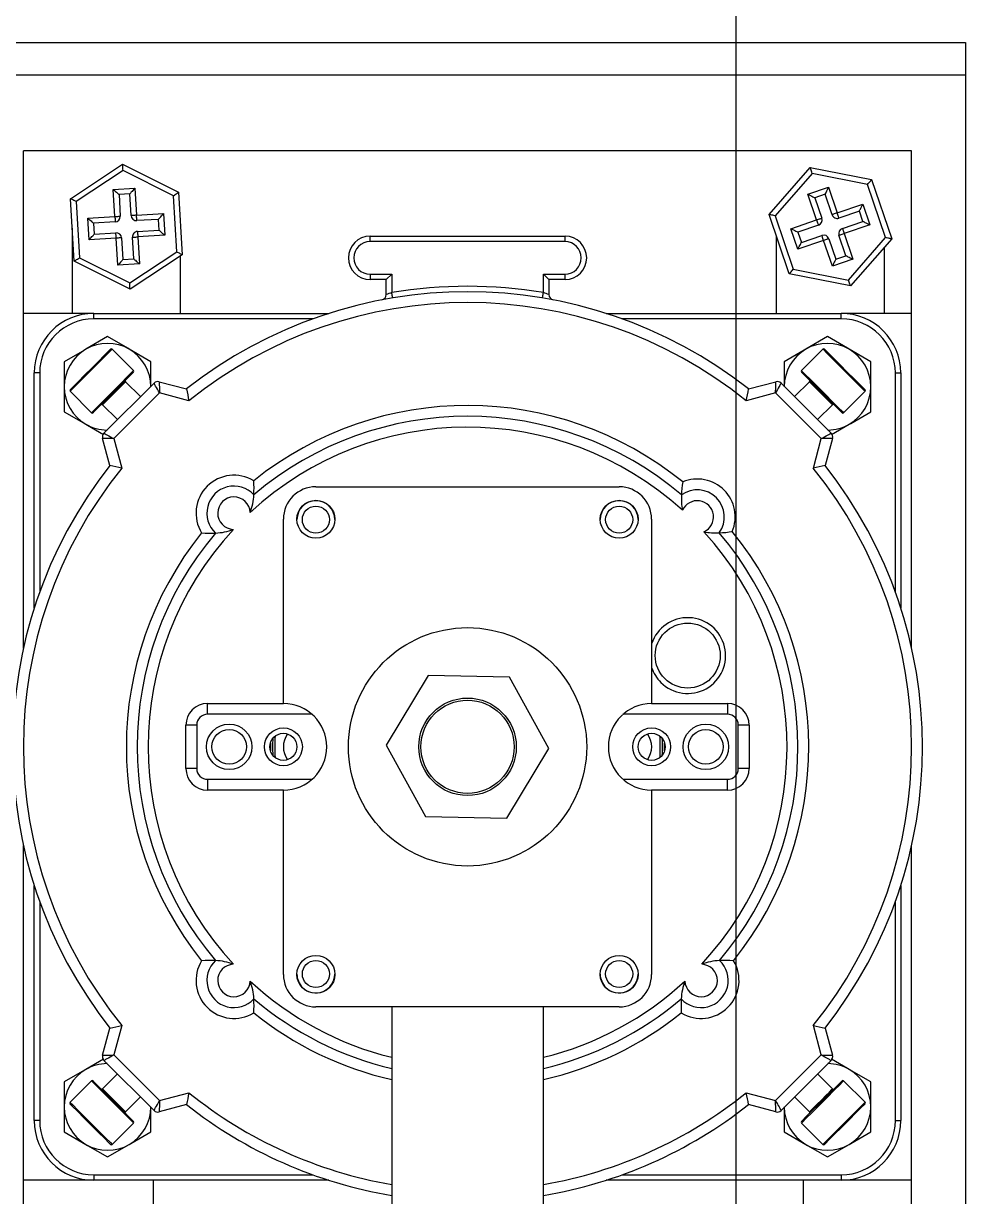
# Model space of a CAD drawing. Header units: millimetres. Extents: x 4754612 to 5801174, y 2368242 to 2777223.
# Drawn here: x 4994168.8 to 4994230.9, y 2426481.7 to 2426559 of the extents above; entities that cross this region are included whole.
import ezdxf

# ---------------------------------------------------------------- set-up
doc = ezdxf.new("R2010")
doc.units = ezdxf.units.MM
doc.header["$LTSCALE"] = 1000
doc.layers.add('(주)하나기공-LEADER', color=7, linetype='Continuous')
doc.layers.add('A-ELE-8', color=8, linetype='Continuous')

msp = doc.modelspace()

# ---------------------------------------------------------------- linework, layer by layer
at = {"layer": '(주)하나기공-LEADER', "color": 8, "linetype": 'ByBlock', "lineweight": -2}
for p, q in [((4994230.925, 2426555.583), (4994038.068, 2426555.583)), ((4994168.797, 2426539.868), (4994168.797, 2426550.583)), ((4994227.368, 2426550.583), (4994168.797, 2426550.583)), ((4994227.368, 2426539.868), (4994227.368, 2426550.583)), ((4994171.895, 2426547.429), (4994175.337, 2426549.699)), ((4994175.337, 2426549.699), (4994179.025, 2426547.853)), ((4994175.362, 2426549.288), (4994172.264, 2426547.244)), ((4994178.681, 2426547.626), (4994175.362, 2426549.288)), ((4994217.965, 2426546.383), (4994220.681, 2426549.486)), ((4994220.814, 2426549.096), (4994218.37, 2426546.303)), ((4994220.681, 2426549.486), (4994224.726, 2426548.686)), ((4994224.455, 2426548.376), (4994220.814, 2426549.096)), ((4994174.721, 2426548.036), (4994176.147, 2426548.121)), ((4994174.827, 2426546.253), (4994174.721, 2426548.036)), ((4994176.147, 2426548.121), (4994176.253, 2426546.338)), ((4994220.528, 2426547.719), (4994221.881, 2426548.179)), ((4994221.881, 2426548.179), (4994222.457, 2426546.489)), ((4994225.652, 2426544.863), (4994224.455, 2426548.376)), ((4994224.726, 2426548.686), (4994226.056, 2426544.783)), ((4994172.14, 2426543.312), (4994171.895, 2426547.429)), ((4994172.264, 2426547.244), (4994172.484, 2426543.539)), ((4994175.812, 2426547.743), (4994175.099, 2426547.701)), ((4994175.099, 2426547.701), (4994175.183, 2426546.275)), ((4994175.896, 2426546.317), (4994175.812, 2426547.743)), ((4994178.901, 2426543.921), (4994178.681, 2426547.626)), ((4994179.025, 2426547.853), (4994179.27, 2426543.736)), ((4994221.104, 2426546.028), (4994220.528, 2426547.719)), ((4994221.658, 2426547.726), (4994220.982, 2426547.496)), ((4994220.982, 2426547.496), (4994221.442, 2426546.144)), ((4994222.119, 2426546.374), (4994221.658, 2426547.726)), ((4994176.253, 2426546.338), (4994178.035, 2426546.444)), ((4994178.035, 2426546.444), (4994178.12, 2426545.018)), ((4994222.457, 2426546.489), (4994224.147, 2426547.065)), ((4994223.924, 2426546.612), (4994222.572, 2426546.151)), ((4994224.154, 2426545.936), (4994223.924, 2426546.612)), ((4994224.147, 2426547.065), (4994224.608, 2426545.713)), ((4994173.044, 2426546.147), (4994174.827, 2426546.253)), ((4994173.129, 2426544.721), (4994173.044, 2426546.147)), ((4994174.848, 2426545.897), (4994173.422, 2426545.812)), ((4994173.422, 2426545.812), (4994173.464, 2426545.099)), ((4994177.7, 2426546.066), (4994176.274, 2426545.982)), ((4994177.743, 2426545.353), (4994177.7, 2426546.066)), ((4994219.295, 2426542.479), (4994217.965, 2426546.383)), ((4994218.37, 2426546.303), (4994219.567, 2426542.789)), ((4994219.414, 2426545.452), (4994221.104, 2426546.028)), ((4994221.22, 2426545.69), (4994219.867, 2426545.23)), ((4994222.802, 2426545.475), (4994224.154, 2426545.936)), ((4994224.608, 2426545.713), (4994222.917, 2426545.137)), ((4994172.011, 2426545.477), (4994172.011, 2426539.868)), ((4994173.464, 2426545.099), (4994174.89, 2426545.184)), ((4994176.066, 2426543.465), (4994175.981, 2426544.891)), ((4994176.317, 2426545.269), (4994177.743, 2426545.353)), ((4994178.12, 2426545.018), (4994176.338, 2426544.912)), ((4994176.338, 2426544.912), (4994176.444, 2426543.13)), ((4994191.654, 2426544.599), (4994191.654, 2426544.956)), ((4994191.654, 2426544.956), (4994204.511, 2426544.956)), ((4994204.511, 2426544.599), (4994204.511, 2426544.956)), ((4994218.439, 2426544.991), (4994218.439, 2426539.868)), ((4994219.875, 2426544.1), (4994219.414, 2426545.452)), ((4994219.867, 2426545.23), (4994220.098, 2426544.553)), ((4994220.098, 2426544.553), (4994221.45, 2426545.014)), ((4994223.04, 2426543.67), (4994222.579, 2426545.022)), ((4994222.917, 2426545.137), (4994223.493, 2426543.447)), ((4994223.208, 2426542.07), (4994225.652, 2426544.863)), ((4994174.912, 2426544.827), (4994173.129, 2426544.721)), ((4994175.018, 2426543.045), (4994174.912, 2426544.827)), ((4994175.268, 2426544.848), (4994175.353, 2426543.422)), ((4994204.511, 2426544.599), (4994191.654, 2426544.599)), ((4994221.565, 2426544.676), (4994219.875, 2426544.1)), ((4994222.141, 2426542.986), (4994221.565, 2426544.676)), ((4994221.903, 2426544.791), (4994222.364, 2426543.439)), ((4994226.056, 2426544.783), (4994223.341, 2426541.679)), ((4994225.582, 2426539.868), (4994225.582, 2426544.241)), ((4994175.827, 2426541.466), (4994172.14, 2426543.312)), ((4994172.484, 2426543.539), (4994175.803, 2426541.878)), ((4994175.353, 2426543.422), (4994176.066, 2426543.465)), ((4994175.803, 2426541.878), (4994178.901, 2426543.921)), ((4994179.27, 2426543.736), (4994175.827, 2426541.466)), ((4994179.154, 2426539.868), (4994179.154, 2426543.66)), ((4994223.493, 2426543.447), (4994222.141, 2426542.986)), ((4994222.364, 2426543.439), (4994223.04, 2426543.67)), ((4994176.444, 2426543.13), (4994175.018, 2426543.045)), ((4994219.567, 2426542.789), (4994223.208, 2426542.07)), ((4994191.654, 2426542.456), (4994193.082, 2426542.456)), ((4994191.654, 2426542.456), (4994191.654, 2426542.099)), ((4994192.725, 2426542.099), (4994191.654, 2426542.099)), ((4994193.082, 2426542.456), (4994192.725, 2426542.099)), ((4994192.725, 2426541.111), (4994192.725, 2426542.099)), ((4994193.082, 2426542.456), (4994193.082, 2426541.24)), ((4994203.082, 2426541.24), (4994203.082, 2426542.456)), ((4994203.082, 2426542.456), (4994204.511, 2426542.456)), ((4994203.439, 2426542.099), (4994203.439, 2426541.111)), ((4994204.511, 2426542.099), (4994203.439, 2426542.099)), ((4994204.511, 2426542.099), (4994204.511, 2426542.456)), ((4994223.341, 2426541.679), (4994219.295, 2426542.479)), ((4994168.797, 2426517.804), (4994168.797, 2426539.868)), ((4994173.439, 2426539.868), (4994168.797, 2426539.868)), ((4994173.439, 2426539.511), (4994173.439, 2426539.868)), ((4994173.439, 2426539.868), (4994188.935, 2426539.868)), ((4994187.887, 2426539.511), (4994173.439, 2426539.511)), ((4994207.23, 2426539.868), (4994222.725, 2426539.868)), ((4994222.725, 2426539.511), (4994208.278, 2426539.511)), ((4994227.368, 2426539.868), (4994222.725, 2426539.868)), ((4994222.725, 2426539.511), (4994222.725, 2426539.868)), ((4994227.368, 2426517.804), (4994227.368, 2426539.868)), ((4994174.344, 2426538.335), (4994172.915, 2426537.51)), ((4994221.821, 2426538.335), (4994220.392, 2426537.51)), ((4994173.323, 2426536.287), (4994174.546, 2426537.51)), ((4994176.061, 2426536.096), (4994174.647, 2426537.51)), ((4994177.201, 2426536.685), (4994175.772, 2426537.51)), ((4994221.518, 2426537.51), (4994220.104, 2426536.096)), ((4994224.678, 2426536.685), (4994223.249, 2426537.51)), ((4994171.487, 2426536.685), (4994171.487, 2426535.036)), ((4994177.201, 2426535.036), (4994177.201, 2426536.685)), ((4994218.964, 2426536.685), (4994218.964, 2426535.036)), ((4994224.678, 2426535.036), (4994224.678, 2426536.685)), ((4994169.868, 2426535.94), (4994169.511, 2426535.94)), ((4994169.511, 2426520.444), (4994169.511, 2426535.94)), ((4994169.868, 2426535.94), (4994169.868, 2426521.493)), ((4994174.792, 2426534.827), (4994176.061, 2426536.096)), ((4994176.061, 2426535.995), (4994174.838, 2426534.772)), ((4994226.297, 2426535.94), (4994226.654, 2426535.94)), ((4994226.297, 2426521.493), (4994226.297, 2426535.94)), ((4994226.654, 2426535.94), (4994226.654, 2426520.444)), ((4994171.487, 2426535.036), (4994171.487, 2426533.386)), ((4994173.283, 2426533.318), (4994174.792, 2426534.827)), ((4994174.107, 2426531.971), (4994177.408, 2426535.273)), ((4994175.531, 2426535.364), (4994174.838, 2426534.672)), ((4994176.515, 2426534.38), (4994175.531, 2426535.364)), ((4994177.753, 2426535.365), (4994179.545, 2426534.885)), ((4994216.619, 2426534.885), (4994218.412, 2426535.365)), ((4994218.757, 2426535.273), (4994222.058, 2426531.971)), ((4994220.634, 2426535.364), (4994219.65, 2426534.38)), ((4994224.22, 2426534.909), (4994224.296, 2426534.834)), ((4994224.678, 2426533.386), (4994224.678, 2426535.036)), ((4994171.869, 2426534.733), (4994173.283, 2426533.318)), ((4994174.838, 2426534.672), (4994174.015, 2426533.849)), ((4994177.767, 2426534.622), (4994174.758, 2426531.612)), ((4994179.708, 2426534.102), (4994177.767, 2426534.622)), ((4994218.398, 2426534.622), (4994216.456, 2426534.102)), ((4994221.407, 2426531.612), (4994218.398, 2426534.622)), ((4994222.882, 2426533.318), (4994224.296, 2426534.733)), ((4994171.487, 2426533.386), (4994172.915, 2426532.561)), ((4994174.015, 2426533.849), (4994175, 2426532.864)), ((4994221.165, 2426532.864), (4994222.149, 2426533.849)), ((4994222.803, 2426533.396), (4994222.882, 2426533.318)), ((4994222.08, 2426531.886), (4994223.249, 2426532.561)), ((4994174.495, 2426529.834), (4994174.014, 2426531.626)), ((4994174.758, 2426531.612), (4994175.278, 2426529.671)), ((4994220.887, 2426529.671), (4994221.407, 2426531.612)), ((4994222.15, 2426531.626), (4994221.67, 2426529.834)), ((4994188.082, 2426528.44), (4994208.082, 2426528.44)), ((4994185.939, 2426514.154), (4994185.939, 2426526.297)), ((4994210.225, 2426526.297), (4994210.225, 2426514.154)), ((4994195.496, 2426515.993), (4994192.722, 2426511.405)), ((4994200.856, 2426515.885), (4994195.496, 2426515.993)), ((4994203.442, 2426511.189), (4994200.856, 2426515.885)), ((4994180.939, 2426513.44), (4994180.939, 2426514.154)), ((4994180.939, 2426514.154), (4994185.939, 2426514.154)), ((4994210.225, 2426514.154), (4994215.225, 2426514.154)), ((4994215.225, 2426514.154), (4994215.225, 2426513.44)), ((4994187.829, 2426513.44), (4994180.939, 2426513.44)), ((4994215.225, 2426513.44), (4994208.335, 2426513.44)), ((4994179.511, 2426509.868), (4994179.511, 2426512.726)), ((4994180.225, 2426512.726), (4994179.511, 2426512.726)), ((4994180.225, 2426512.726), (4994180.225, 2426509.868)), ((4994215.939, 2426509.868), (4994215.939, 2426512.726)), ((4994216.654, 2426512.726), (4994215.939, 2426512.726)), ((4994216.654, 2426512.726), (4994216.654, 2426509.868)), ((4994192.722, 2426511.405), (4994195.309, 2426506.709)), ((4994200.669, 2426506.601), (4994203.442, 2426511.189)), ((4994180.225, 2426509.868), (4994179.511, 2426509.868)), ((4994216.654, 2426509.868), (4994215.939, 2426509.868)), ((4994180.939, 2426509.154), (4994180.939, 2426508.44)), ((4994180.939, 2426509.154), (4994187.829, 2426509.154)), ((4994208.335, 2426509.154), (4994215.225, 2426509.154)), ((4994215.225, 2426508.44), (4994215.225, 2426509.154)), ((4994185.939, 2426508.44), (4994180.939, 2426508.44)), ((4994185.939, 2426496.297), (4994185.939, 2426508.44)), ((4994215.225, 2426508.44), (4994210.225, 2426508.44)), ((4994210.225, 2426508.44), (4994210.225, 2426496.297)), ((4994195.309, 2426506.709), (4994200.669, 2426506.601)), ((4994168.797, 2426482.726), (4994168.797, 2426504.79)), ((4994227.368, 2426482.726), (4994227.368, 2426504.79)), ((4994169.511, 2426486.654), (4994169.511, 2426502.15)), ((4994226.654, 2426502.15), (4994226.654, 2426486.654)), ((4994169.868, 2426501.101), (4994169.868, 2426486.654)), ((4994226.297, 2426486.654), (4994226.297, 2426501.101)), ((4994208.082, 2426494.154), (4994188.082, 2426494.154)), ((4994193.082, 2426494.154), (4994193.082, 2426469.868)), ((4994203.082, 2426469.868), (4994203.082, 2426494.154)), ((4994174.014, 2426490.967), (4994174.495, 2426492.76)), ((4994175.278, 2426492.923), (4994174.758, 2426490.982)), ((4994221.407, 2426490.982), (4994220.887, 2426492.923)), ((4994221.67, 2426492.76), (4994222.15, 2426490.967)), ((4994174.758, 2426490.982), (4994177.767, 2426487.972)), ((4994218.398, 2426487.972), (4994221.407, 2426490.982)), ((4994174.084, 2426490.708), (4994172.915, 2426490.033)), ((4994177.408, 2426487.321), (4994174.107, 2426490.623)), ((4994222.058, 2426490.623), (4994218.757, 2426487.321)), ((4994224.678, 2426489.208), (4994223.249, 2426490.033)), ((4994171.487, 2426489.208), (4994171.487, 2426487.558)), ((4994173.283, 2426489.276), (4994171.869, 2426487.861)), ((4994175, 2426489.73), (4994174.015, 2426488.745)), ((4994222.149, 2426488.745), (4994221.165, 2426489.73)), ((4994224.296, 2426487.861), (4994222.882, 2426489.276)), ((4994224.678, 2426487.558), (4994224.678, 2426489.208)), ((4994177.767, 2426487.972), (4994179.708, 2426488.492)), ((4994216.456, 2426488.492), (4994218.398, 2426487.972)), ((4994175.531, 2426487.23), (4994176.515, 2426488.214)), ((4994179.545, 2426487.709), (4994177.753, 2426487.229)), ((4994218.412, 2426487.229), (4994216.619, 2426487.709)), ((4994219.65, 2426488.214), (4994220.634, 2426487.23)), ((4994171.487, 2426487.558), (4994171.487, 2426485.909)), ((4994177.201, 2426485.909), (4994177.201, 2426487.558)), ((4994218.964, 2426487.558), (4994218.964, 2426485.909)), ((4994224.678, 2426485.909), (4994224.678, 2426487.558)), ((4994169.868, 2426486.654), (4994169.511, 2426486.654)), ((4994174.647, 2426485.084), (4994176.061, 2426486.498)), ((4994220.104, 2426486.498), (4994221.518, 2426485.084)), ((4994226.297, 2426486.654), (4994226.654, 2426486.654)), ((4994171.487, 2426485.909), (4994172.915, 2426485.084)), ((4994218.964, 2426485.909), (4994220.392, 2426485.084)), ((4994174.344, 2426484.259), (4994175.772, 2426485.084)), ((4994221.821, 2426484.259), (4994223.249, 2426485.084)), ((4994173.439, 2426483.083), (4994173.439, 2426482.726)), ((4994173.439, 2426483.083), (4994187.887, 2426483.083)), ((4994208.278, 2426483.083), (4994222.725, 2426483.083)), ((4994222.725, 2426483.083), (4994222.725, 2426482.726)), ((4994173.439, 2426482.726), (4994168.797, 2426482.726)), ((4994168.797, 2426472.011), (4994168.797, 2426482.726)), ((4994188.935, 2426482.726), (4994173.439, 2426482.726)), ((4994177.368, 2426459.154), (4994177.368, 2426482.726)), ((4994222.725, 2426482.726), (4994207.23, 2426482.726)), ((4994220.225, 2426482.726), (4994220.225, 2426459.154)), ((4994227.368, 2426482.726), (4994222.725, 2426482.726)), ((4994227.368, 2426472.011), (4994227.368, 2426482.726))]:
    msp.add_line(p, q, dxfattribs=at)
msp.add_lwpolyline([(4994230.925, 2426452.726), (4994038.068, 2426452.726), (4994038.068, 2426555.583), (4994038.068, 2426557.726), (4994230.925, 2426557.726), (4994230.925, 2426555.583)], close=True, dxfattribs=at)
for points in [[(4994175.362, 2426549.288), (4994175.357, 2426549.368), (4994175.353, 2426549.445), (4994175.348, 2426549.516), (4994175.345, 2426549.579), (4994175.342, 2426549.63), (4994175.339, 2426549.668), (4994175.338, 2426549.691), (4994175.337, 2426549.699)], [(4994220.814, 2426549.096), (4994220.788, 2426549.172), (4994220.763, 2426549.245), (4994220.74, 2426549.313), (4994220.72, 2426549.372), (4994220.703, 2426549.42), (4994220.691, 2426549.457), (4994220.683, 2426549.479), (4994220.681, 2426549.486)], [(4994174.721, 2426548.036), (4994174.795, 2426547.97), (4994174.865, 2426547.908), (4994174.931, 2426547.85), (4994174.988, 2426547.799), (4994175.035, 2426547.757), (4994175.07, 2426547.726), (4994175.091, 2426547.707), (4994175.099, 2426547.701)], [(4994176.147, 2426548.121), (4994176.081, 2426548.047), (4994176.019, 2426547.976), (4994175.961, 2426547.911), (4994175.91, 2426547.854), (4994175.868, 2426547.807), (4994175.837, 2426547.772), (4994175.818, 2426547.75), (4994175.812, 2426547.743)], [(4994221.881, 2426548.179), (4994221.837, 2426548.091), (4994221.795, 2426548.006), (4994221.757, 2426547.928), (4994221.723, 2426547.859), (4994221.695, 2426547.803), (4994221.675, 2426547.761), (4994221.662, 2426547.735), (4994221.658, 2426547.726)], [(4994224.455, 2426548.376), (4994224.508, 2426548.437), (4994224.559, 2426548.495), (4994224.606, 2426548.548), (4994224.647, 2426548.595), (4994224.681, 2426548.634), (4994224.706, 2426548.663), (4994224.721, 2426548.68), (4994224.726, 2426548.686)], [(4994172.264, 2426547.244), (4994172.192, 2426547.28), (4994172.122, 2426547.315), (4994172.059, 2426547.347), (4994172.003, 2426547.375), (4994171.957, 2426547.398), (4994171.923, 2426547.415), (4994171.902, 2426547.425), (4994171.895, 2426547.429)], [(4994178.681, 2426547.626), (4994178.748, 2426547.67), (4994178.812, 2426547.713), (4994178.872, 2426547.752), (4994178.924, 2426547.787), (4994178.967, 2426547.815), (4994178.999, 2426547.836), (4994179.018, 2426547.849), (4994179.025, 2426547.853)], [(4994220.528, 2426547.719), (4994220.617, 2426547.675), (4994220.702, 2426547.633), (4994220.78, 2426547.595), (4994220.849, 2426547.561), (4994220.905, 2426547.533), (4994220.947, 2426547.513), (4994220.973, 2426547.5), (4994220.982, 2426547.496)], [(4994177.7, 2426546.066), (4994177.707, 2426546.074), (4994177.726, 2426546.095), (4994177.757, 2426546.13), (4994177.798, 2426546.177), (4994177.849, 2426546.234), (4994177.907, 2426546.3), (4994177.97, 2426546.37), (4994178.035, 2426546.444)], [(4994222.457, 2426546.489), (4994222.391, 2426546.467), (4994222.327, 2426546.445), (4994222.269, 2426546.425), (4994222.218, 2426546.408), (4994222.176, 2426546.393), (4994222.144, 2426546.383), (4994222.125, 2426546.376), (4994222.119, 2426546.374)], [(4994222.572, 2426546.151), (4994222.57, 2426546.158), (4994222.563, 2426546.177), (4994222.552, 2426546.208), (4994222.538, 2426546.25), (4994222.521, 2426546.301), (4994222.501, 2426546.36), (4994222.479, 2426546.423), (4994222.457, 2426546.489)], [(4994223.924, 2426546.612), (4994223.928, 2426546.621), (4994223.941, 2426546.646), (4994223.962, 2426546.688), (4994223.989, 2426546.745), (4994224.023, 2426546.813), (4994224.062, 2426546.892), (4994224.103, 2426546.977), (4994224.147, 2426547.065)], [(4994173.044, 2426546.147), (4994173.118, 2426546.082), (4994173.189, 2426546.019), (4994173.254, 2426545.961), (4994173.311, 2426545.91), (4994173.358, 2426545.868), (4994173.393, 2426545.837), (4994173.415, 2426545.818), (4994173.422, 2426545.812)], [(4994174.827, 2426546.253), (4994174.896, 2426546.257), (4994174.963, 2426546.261), (4994175.025, 2426546.265), (4994175.079, 2426546.268), (4994175.123, 2426546.271), (4994175.156, 2426546.273), (4994175.177, 2426546.274), (4994175.183, 2426546.275)], [(4994174.827, 2426546.253), (4994174.831, 2426546.184), (4994174.835, 2426546.117), (4994174.839, 2426546.055), (4994174.842, 2426546.001), (4994174.845, 2426545.957), (4994174.846, 2426545.924), (4994174.848, 2426545.904), (4994174.848, 2426545.897)], [(4994176.253, 2426546.338), (4994176.183, 2426546.334), (4994176.116, 2426546.33), (4994176.055, 2426546.326), (4994176.001, 2426546.323), (4994175.956, 2426546.32), (4994175.924, 2426546.319), (4994175.903, 2426546.317), (4994175.896, 2426546.317)], [(4994176.274, 2426545.982), (4994176.274, 2426545.988), (4994176.273, 2426546.009), (4994176.271, 2426546.042), (4994176.268, 2426546.086), (4994176.265, 2426546.14), (4994176.261, 2426546.202), (4994176.257, 2426546.269), (4994176.253, 2426546.338)], [(4994218.37, 2426546.303), (4994218.291, 2426546.318), (4994218.215, 2426546.333), (4994218.145, 2426546.347), (4994218.084, 2426546.359), (4994218.033, 2426546.369), (4994217.996, 2426546.376), (4994217.973, 2426546.381), (4994217.965, 2426546.383)], [(4994221.104, 2426546.028), (4994221.17, 2426546.051), (4994221.234, 2426546.073), (4994221.292, 2426546.092), (4994221.343, 2426546.11), (4994221.385, 2426546.124), (4994221.417, 2426546.135), (4994221.436, 2426546.141), (4994221.442, 2426546.144)], [(4994221.104, 2426546.028), (4994221.127, 2426545.962), (4994221.148, 2426545.899), (4994221.168, 2426545.841), (4994221.186, 2426545.789), (4994221.2, 2426545.747), (4994221.211, 2426545.716), (4994221.217, 2426545.697), (4994221.22, 2426545.69)], [(4994224.154, 2426545.936), (4994224.163, 2426545.932), (4994224.189, 2426545.919), (4994224.231, 2426545.898), (4994224.287, 2426545.871), (4994224.356, 2426545.837), (4994224.434, 2426545.798), (4994224.519, 2426545.756), (4994224.608, 2426545.713)], [(4994173.129, 2426544.721), (4994173.195, 2426544.795), (4994173.257, 2426544.866), (4994173.315, 2426544.931), (4994173.366, 2426544.988), (4994173.408, 2426545.035), (4994173.439, 2426545.07), (4994173.458, 2426545.092), (4994173.464, 2426545.099)], [(4994174.912, 2426544.827), (4994174.908, 2426544.897), (4994174.904, 2426544.964), (4994174.9, 2426545.025), (4994174.897, 2426545.079), (4994174.894, 2426545.124), (4994174.892, 2426545.157), (4994174.891, 2426545.177), (4994174.89, 2426545.184)], [(4994175.981, 2426544.891), (4994175.988, 2426544.891), (4994176.008, 2426544.892), (4994176.041, 2426544.894), (4994176.086, 2426544.897), (4994176.14, 2426544.9), (4994176.201, 2426544.904), (4994176.268, 2426544.908), (4994176.338, 2426544.912)], [(4994176.317, 2426545.269), (4994176.317, 2426545.262), (4994176.318, 2426545.241), (4994176.32, 2426545.209), (4994176.323, 2426545.164), (4994176.326, 2426545.11), (4994176.33, 2426545.049), (4994176.334, 2426544.982), (4994176.338, 2426544.912)], [(4994177.743, 2426545.353), (4994177.75, 2426545.347), (4994177.771, 2426545.328), (4994177.806, 2426545.297), (4994177.853, 2426545.255), (4994177.91, 2426545.204), (4994177.976, 2426545.146), (4994178.047, 2426545.084), (4994178.12, 2426545.018)], [(4994219.414, 2426545.452), (4994219.503, 2426545.409), (4994219.588, 2426545.367), (4994219.666, 2426545.329), (4994219.735, 2426545.295), (4994219.791, 2426545.267), (4994219.833, 2426545.247), (4994219.859, 2426545.234), (4994219.867, 2426545.23)], [(4994221.565, 2426544.676), (4994221.543, 2426544.742), (4994221.521, 2426544.806), (4994221.501, 2426544.864), (4994221.484, 2426544.915), (4994221.469, 2426544.957), (4994221.459, 2426544.989), (4994221.452, 2426545.008), (4994221.45, 2426545.014)], [(4994222.579, 2426545.022), (4994222.586, 2426545.024), (4994222.605, 2426545.031), (4994222.636, 2426545.041), (4994222.678, 2426545.056), (4994222.73, 2426545.073), (4994222.788, 2426545.093), (4994222.851, 2426545.114), (4994222.917, 2426545.137)], [(4994222.802, 2426545.475), (4994222.804, 2426545.469), (4994222.811, 2426545.449), (4994222.822, 2426545.418), (4994222.836, 2426545.376), (4994222.853, 2426545.325), (4994222.873, 2426545.266), (4994222.895, 2426545.203), (4994222.917, 2426545.137)], [(4994226.056, 2426544.783), (4994226.05, 2426544.784), (4994226.032, 2426544.788), (4994226.002, 2426544.794), (4994225.962, 2426544.802), (4994225.912, 2426544.811), (4994225.854, 2426544.823), (4994225.79, 2426544.835), (4994225.722, 2426544.849), (4994225.652, 2426544.863)], [(4994175.268, 2426544.848), (4994175.261, 2426544.848), (4994175.241, 2426544.847), (4994175.208, 2426544.845), (4994175.164, 2426544.842), (4994175.11, 2426544.839), (4994175.048, 2426544.835), (4994174.981, 2426544.831), (4994174.912, 2426544.827)], [(4994219.875, 2426544.1), (4994219.918, 2426544.189), (4994219.96, 2426544.274), (4994219.999, 2426544.352), (4994220.032, 2426544.421), (4994220.06, 2426544.477), (4994220.081, 2426544.519), (4994220.093, 2426544.545), (4994220.098, 2426544.553)], [(4994221.903, 2426544.791), (4994221.897, 2426544.789), (4994221.877, 2426544.783), (4994221.846, 2426544.772), (4994221.804, 2426544.758), (4994221.753, 2426544.74), (4994221.695, 2426544.72), (4994221.631, 2426544.699), (4994221.565, 2426544.676)], [(4994172.14, 2426543.312), (4994172.146, 2426543.317), (4994172.166, 2426543.33), (4994172.198, 2426543.351), (4994172.24, 2426543.379), (4994172.293, 2426543.413), (4994172.352, 2426543.452), (4994172.417, 2426543.495), (4994172.484, 2426543.539)], [(4994175.353, 2426543.422), (4994175.347, 2426543.415), (4994175.328, 2426543.394), (4994175.297, 2426543.359), (4994175.255, 2426543.312), (4994175.204, 2426543.255), (4994175.146, 2426543.189), (4994175.083, 2426543.118), (4994175.018, 2426543.045)], [(4994176.066, 2426543.465), (4994176.073, 2426543.458), (4994176.095, 2426543.439), (4994176.13, 2426543.408), (4994176.177, 2426543.367), (4994176.234, 2426543.316), (4994176.299, 2426543.258), (4994176.37, 2426543.195), (4994176.444, 2426543.13)], [(4994179.27, 2426543.736), (4994179.264, 2426543.739), (4994179.248, 2426543.748), (4994179.22, 2426543.761), (4994179.184, 2426543.78), (4994179.138, 2426543.802), (4994179.085, 2426543.829), (4994179.027, 2426543.858), (4994178.965, 2426543.889), (4994178.901, 2426543.921)], [(4994222.364, 2426543.439), (4994222.36, 2426543.43), (4994222.347, 2426543.405), (4994222.326, 2426543.363), (4994222.299, 2426543.306), (4994222.265, 2426543.238), (4994222.226, 2426543.159), (4994222.185, 2426543.074), (4994222.141, 2426542.986)], [(4994223.04, 2426543.67), (4994223.049, 2426543.665), (4994223.075, 2426543.653), (4994223.116, 2426543.632), (4994223.173, 2426543.604), (4994223.242, 2426543.571), (4994223.32, 2426543.532), (4994223.405, 2426543.49), (4994223.493, 2426543.447)], [(4994219.295, 2426542.479), (4994219.301, 2426542.485), (4994219.316, 2426542.503), (4994219.341, 2426542.531), (4994219.375, 2426542.57), (4994219.416, 2426542.617), (4994219.463, 2426542.671), (4994219.514, 2426542.729), (4994219.567, 2426542.789)], [(4994175.827, 2426541.466), (4994175.827, 2426541.474), (4994175.825, 2426541.497), (4994175.823, 2426541.535), (4994175.82, 2426541.587), (4994175.816, 2426541.649), (4994175.812, 2426541.72), (4994175.807, 2426541.797), (4994175.803, 2426541.878)], [(4994203.439, 2426542.099), (4994203.433, 2426542.106), (4994203.412, 2426542.126), (4994203.379, 2426542.159), (4994203.335, 2426542.203), (4994203.281, 2426542.257), (4994203.219, 2426542.319), (4994203.152, 2426542.386), (4994203.082, 2426542.456)], [(4994223.341, 2426541.679), (4994223.338, 2426541.687), (4994223.331, 2426541.709), (4994223.319, 2426541.745), (4994223.302, 2426541.793), (4994223.282, 2426541.853), (4994223.259, 2426541.92), (4994223.234, 2426541.993), (4994223.208, 2426542.07)], [(4994193.141, 2426540.887), (4994193.14, 2426540.894), (4994193.137, 2426540.914), (4994193.131, 2426540.947), (4994193.124, 2426540.99), (4994193.115, 2426541.044), (4994193.105, 2426541.105), (4994193.094, 2426541.171), (4994193.082, 2426541.24)], [(4994203.023, 2426540.887), (4994203.025, 2426540.894), (4994203.028, 2426540.914), (4994203.033, 2426540.947), (4994203.041, 2426540.99), (4994203.05, 2426541.044), (4994203.06, 2426541.105), (4994203.071, 2426541.171), (4994203.082, 2426541.24)], [(4994175.772, 2426537.51), (4994175.671, 2426537.569), (4994174.344, 2426538.335)], [(4994223.249, 2426537.51), (4994223.148, 2426537.569), (4994221.821, 2426538.335)], [(4994172.915, 2426537.51), (4994172.814, 2426537.451), (4994171.487, 2426536.685)], [(4994174.647, 2426537.51), (4994174.647, 2426537.51), (4994174.55, 2426537.414), (4994174.279, 2426537.142), (4994173.869, 2426536.733), (4994173.378, 2426536.241)], [(4994220.392, 2426537.51), (4994220.291, 2426537.451), (4994218.964, 2426536.685)], [(4994224.296, 2426534.733), (4994224.218, 2426534.811), (4994223.963, 2426535.065), (4994223.566, 2426535.462), (4994223.08, 2426535.948), (4994222.57, 2426536.458), (4994222.106, 2426536.922), (4994221.75, 2426537.278), (4994221.551, 2426537.478), (4994221.518, 2426537.51)], [(4994221.619, 2426537.51), (4994221.65, 2426537.479), (4994221.843, 2426537.286), (4994222.186, 2426536.943), (4994222.633, 2426536.496), (4994223.124, 2426536.005), (4994223.593, 2426535.537), (4994223.975, 2426535.154), (4994224.22, 2426534.909)], [(4994171.869, 2426534.834), (4994171.89, 2426534.855), (4994172.065, 2426535.03), (4994172.394, 2426535.359), (4994172.833, 2426535.798), (4994173.323, 2426536.287)], [(4994173.378, 2426536.241), (4994172.87, 2426535.733), (4994172.414, 2426535.278), (4994172.072, 2426534.936), (4994171.891, 2426534.755), (4994171.869, 2426534.733)], [(4994220.104, 2426536.096), (4994220.136, 2426536.064), (4994220.336, 2426535.864), (4994220.692, 2426535.508), (4994221.156, 2426535.044), (4994221.666, 2426534.534), (4994222.152, 2426534.048), (4994222.549, 2426533.651), (4994222.803, 2426533.396)], [(4994222.781, 2426533.318), (4994222.705, 2426533.394), (4994222.46, 2426533.639), (4994222.077, 2426534.022), (4994221.609, 2426534.49), (4994221.118, 2426534.981), (4994220.671, 2426535.428), (4994220.328, 2426535.771), (4994220.135, 2426535.964), (4994220.104, 2426535.995)], [(4994177.767, 2426534.622), (4994177.697, 2426534.749), (4994177.63, 2426534.871), (4994177.568, 2426534.983), (4994177.513, 2426535.082), (4994177.468, 2426535.163), (4994177.435, 2426535.223), (4994177.415, 2426535.26), (4994177.408, 2426535.273)], [(4994177.753, 2426535.365), (4994177.753, 2426535.351), (4994177.754, 2426535.308), (4994177.755, 2426535.24), (4994177.757, 2426535.147), (4994177.759, 2426535.035), (4994177.762, 2426534.906), (4994177.764, 2426534.767), (4994177.767, 2426534.622)], [(4994218.398, 2426534.622), (4994218.4, 2426534.767), (4994218.403, 2426534.906), (4994218.405, 2426535.035), (4994218.408, 2426535.147), (4994218.409, 2426535.24), (4994218.411, 2426535.308), (4994218.412, 2426535.351), (4994218.412, 2426535.365)], [(4994218.757, 2426535.273), (4994218.751, 2426535.263), (4994218.735, 2426535.233), (4994218.709, 2426535.185), (4994218.673, 2426535.12), (4994218.628, 2426535.04), (4994218.577, 2426534.947), (4994218.52, 2426534.844), (4994218.46, 2426534.735), (4994218.398, 2426534.622)], [(4994222.149, 2426533.849), (4994222.107, 2426533.891), (4994221.956, 2426534.042), (4994221.72, 2426534.278), (4994221.434, 2426534.564), (4994221.141, 2426534.857), (4994220.886, 2426535.111), (4994220.709, 2426535.289), (4994220.635, 2426535.363), (4994220.634, 2426535.364)], [(4994174.838, 2426534.772), (4994174.348, 2426534.283), (4994173.909, 2426533.844), (4994173.58, 2426533.515), (4994173.405, 2426533.34), (4994173.384, 2426533.318)], [(4994223.249, 2426532.561), (4994223.351, 2426532.62), (4994224.678, 2426533.386)], [(4994172.915, 2426532.561), (4994173.017, 2426532.503), (4994174.084, 2426531.886)], [(4994174.107, 2426531.971), (4994174.117, 2426531.966), (4994174.146, 2426531.95), (4994174.194, 2426531.923), (4994174.259, 2426531.887), (4994174.339, 2426531.843), (4994174.432, 2426531.792), (4994174.535, 2426531.735), (4994174.645, 2426531.675), (4994174.758, 2426531.612)], [(4994221.407, 2426531.612), (4994221.52, 2426531.675), (4994221.63, 2426531.735), (4994221.732, 2426531.792), (4994221.825, 2426531.843), (4994221.906, 2426531.887), (4994221.971, 2426531.923), (4994222.019, 2426531.95), (4994222.048, 2426531.966), (4994222.058, 2426531.971)], [(4994174.758, 2426531.612), (4994174.613, 2426531.615), (4994174.473, 2426531.618), (4994174.345, 2426531.62), (4994174.232, 2426531.622), (4994174.14, 2426531.624), (4994174.071, 2426531.625), (4994174.029, 2426531.626), (4994174.014, 2426531.626)], [(4994222.15, 2426531.626), (4994222.139, 2426531.626), (4994222.106, 2426531.626), (4994222.051, 2426531.625), (4994221.976, 2426531.623), (4994221.885, 2426531.621), (4994221.779, 2426531.619), (4994221.661, 2426531.617), (4994221.536, 2426531.615), (4994221.407, 2426531.612)], [(4994174.014, 2426490.967), (4994174.029, 2426490.968), (4994174.071, 2426490.969), (4994174.14, 2426490.97), (4994174.232, 2426490.972), (4994174.345, 2426490.974), (4994174.473, 2426490.976), (4994174.613, 2426490.979), (4994174.758, 2426490.982)], [(4994174.758, 2426490.982), (4994174.631, 2426490.912), (4994174.509, 2426490.844), (4994174.396, 2426490.782), (4994174.297, 2426490.728), (4994174.216, 2426490.683), (4994174.156, 2426490.65), (4994174.119, 2426490.629), (4994174.107, 2426490.623)], [(4994221.407, 2426490.982), (4994221.552, 2426490.979), (4994221.691, 2426490.976), (4994221.82, 2426490.974), (4994221.933, 2426490.972), (4994222.025, 2426490.97), (4994222.094, 2426490.969), (4994222.136, 2426490.968), (4994222.15, 2426490.967)], [(4994222.058, 2426490.623), (4994222.045, 2426490.629), (4994222.008, 2426490.65), (4994221.948, 2426490.683), (4994221.867, 2426490.728), (4994221.769, 2426490.782), (4994221.656, 2426490.844), (4994221.534, 2426490.912), (4994221.407, 2426490.982)], [(4994172.915, 2426490.033), (4994172.814, 2426489.974), (4994171.487, 2426489.208)], [(4994223.249, 2426490.033), (4994223.148, 2426490.091), (4994222.08, 2426490.708)], [(4994176.061, 2426486.498), (4994176.059, 2426486.499), (4994175.942, 2426486.617), (4994175.653, 2426486.906), (4994175.231, 2426487.327), (4994174.734, 2426487.824), (4994174.229, 2426488.33), (4994173.783, 2426488.775), (4994173.458, 2426489.101), (4994173.296, 2426489.263), (4994173.283, 2426489.276)], [(4994173.384, 2426489.276), (4994173.397, 2426489.263), (4994173.552, 2426489.107), (4994173.866, 2426488.794), (4994174.296, 2426488.364), (4994174.783, 2426487.877), (4994175.262, 2426487.398), (4994175.668, 2426486.992), (4994175.946, 2426486.713), (4994176.059, 2426486.6), (4994176.061, 2426486.599)], [(4994220.104, 2426486.599), (4994220.168, 2426486.663), (4994220.402, 2426486.897), (4994220.776, 2426487.272), (4994221.241, 2426487.736), (4994221.732, 2426488.228), (4994222.185, 2426488.68), (4994222.537, 2426489.032), (4994222.741, 2426489.236), (4994222.781, 2426489.276)], [(4994222.882, 2426489.276), (4994222.841, 2426489.235), (4994222.629, 2426489.023), (4994222.263, 2426488.657), (4994221.794, 2426488.188), (4994221.284, 2426487.678), (4994220.802, 2426487.196), (4994220.413, 2426486.807), (4994220.17, 2426486.564), (4994220.104, 2426486.498)], [(4994174.015, 2426488.745), (4994174.044, 2426488.717), (4994174.179, 2426488.582), (4994174.404, 2426488.357), (4994174.685, 2426488.076), (4994174.979, 2426487.781), (4994175.243, 2426487.518), (4994175.434, 2426487.326), (4994175.525, 2426487.235), (4994175.531, 2426487.23)], [(4994220.634, 2426487.23), (4994220.634, 2426487.231), (4994220.702, 2426487.298), (4994220.874, 2426487.47), (4994221.126, 2426487.722), (4994221.417, 2426488.013), (4994221.705, 2426488.301), (4994221.945, 2426488.541), (4994222.101, 2426488.697), (4994222.149, 2426488.745)], [(4994171.869, 2426487.861), (4994171.882, 2426487.848), (4994172.044, 2426487.687), (4994172.369, 2426487.361), (4994172.815, 2426486.915), (4994173.32, 2426486.41), (4994173.817, 2426485.913), (4994174.239, 2426485.492), (4994174.528, 2426485.203), (4994174.645, 2426485.085), (4994174.647, 2426485.084)], [(4994174.546, 2426485.084), (4994174.544, 2426485.085), (4994174.431, 2426485.198), (4994174.153, 2426485.477), (4994173.746, 2426485.883), (4994173.267, 2426486.362), (4994172.78, 2426486.849), (4994172.351, 2426487.278), (4994172.037, 2426487.592), (4994171.881, 2426487.748), (4994171.869, 2426487.76)], [(4994177.408, 2426487.321), (4994177.415, 2426487.334), (4994177.435, 2426487.371), (4994177.468, 2426487.431), (4994177.513, 2426487.512), (4994177.568, 2426487.611), (4994177.63, 2426487.723), (4994177.697, 2426487.845), (4994177.767, 2426487.972)], [(4994177.767, 2426487.972), (4994177.764, 2426487.827), (4994177.762, 2426487.688), (4994177.759, 2426487.559), (4994177.757, 2426487.447), (4994177.755, 2426487.354), (4994177.754, 2426487.286), (4994177.753, 2426487.243), (4994177.753, 2426487.229)], [(4994218.412, 2426487.229), (4994218.412, 2426487.24), (4994218.411, 2426487.274), (4994218.41, 2426487.329), (4994218.408, 2426487.403), (4994218.407, 2426487.494), (4994218.405, 2426487.601), (4994218.402, 2426487.718), (4994218.4, 2426487.843), (4994218.398, 2426487.972)], [(4994218.398, 2426487.972), (4994218.46, 2426487.859), (4994218.52, 2426487.75), (4994218.577, 2426487.647), (4994218.628, 2426487.554), (4994218.673, 2426487.474), (4994218.709, 2426487.409), (4994218.735, 2426487.361), (4994218.751, 2426487.331), (4994218.757, 2426487.321)], [(4994221.518, 2426485.084), (4994221.585, 2426485.15), (4994221.827, 2426485.393), (4994222.216, 2426485.782), (4994222.698, 2426486.264), (4994223.208, 2426486.774), (4994223.678, 2426487.243), (4994224.043, 2426487.609), (4994224.255, 2426487.821), (4994224.296, 2426487.861)], [(4994224.296, 2426487.76), (4994224.256, 2426487.721), (4994224.052, 2426487.517), (4994223.7, 2426487.165), (4994223.248, 2426486.712), (4994222.756, 2426486.221), (4994222.292, 2426485.756), (4994221.917, 2426485.382), (4994221.683, 2426485.148), (4994221.619, 2426485.084)], [(4994175.772, 2426485.084), (4994175.874, 2426485.143), (4994177.201, 2426485.909)], [(4994223.249, 2426485.084), (4994223.351, 2426485.143), (4994224.678, 2426485.909)], [(4994172.915, 2426485.084), (4994173.017, 2426485.025), (4994174.344, 2426484.259)], [(4994220.392, 2426485.084), (4994220.494, 2426485.025), (4994221.821, 2426484.259)]]:
    msp.add_lwpolyline(points, dxfattribs=at)
for centre, radius in [((4994188.082, 2426526.297), 1.25), ((4994188.082, 2426526.271), 0.893), ((4994208.082, 2426526.297), 1.25), ((4994208.082, 2426526.271), 0.893), ((4994212.6, 2426517.311), 2.143), ((4994198.082, 2426511.297), 7.857), ((4994198.082, 2426511.297), 3.214), ((4994198.082, 2426511.297), 3.071), ((4994182.368, 2426511.297), 1.5), ((4994182.368, 2426511.297), 1.143), ((4994185.939, 2426511.297), 1.25), ((4994210.225, 2426511.297), 1.25), ((4994213.797, 2426511.297), 1.5), ((4994213.797, 2426511.297), 1.143), ((4994185.939, 2426511.297), 0.893), ((4994210.225, 2426511.297), 0.893), ((4994188.082, 2426496.297), 1.25), ((4994188.082, 2426496.323), 0.893), ((4994208.082, 2426496.297), 1.25), ((4994208.082, 2426496.323), 0.893)]:
    msp.add_circle(centre, radius, dxfattribs=at)
for centre, radius, start, end in [((4994174.827, 2426546.253), 0.357, 273.40405, 3.40405), ((4994176.253, 2426546.338), 0.357, 183.40405, 273.40405), ((4994221.104, 2426546.028), 0.357, 288.81649, 18.81649), ((4994222.457, 2426546.489), 0.357, 198.81649, 288.81649), ((4994174.912, 2426544.827), 0.357, 3.40405, 93.40405), ((4994176.338, 2426544.912), 0.357, 93.40405, 183.40405), ((4994191.654, 2426543.527), 1.429, 90, 270), ((4994204.511, 2426543.527), 1.429, 270, 90), ((4994221.565, 2426544.676), 0.357, 18.81649, 108.81649), ((4994222.917, 2426545.137), 0.357, 108.81649, 198.81649), ((4994191.654, 2426543.527), 1.071, 90, 270), ((4994204.511, 2426543.527), 1.071, 270, 90), ((4994198.082, 2426511.297), 30, 51.83714, 128.16286), ((4994192.368, 2426541.111), 0.357, 280.84982, 0), ((4994195.852, 2426532.954), 8.736, 108.48293, 110.97154), ((4994198.082, 2426511.297), 30.357, 80.51985, 99.48015), ((4994200.327, 2426532.992), 8.695, 69.02264, 71.52288), ((4994203.797, 2426541.111), 0.357, 180, 259.15018), ((4994198.082, 2426511.297), 29.286, 51.14106, 128.85894), ((4994173.439, 2426535.94), 3.929, 90, 180), ((4994173.439, 2426535.94), 3.571, 90, 180), ((4994222.725, 2426535.94), 3.929, 0, 90), ((4994222.725, 2426535.94), 3.571, 0, 90), ((4994174.344, 2426535.036), 2.857, 120, 180), ((4994174.344, 2426535.036), 2.857, 60, 120), ((4994174.596, 2426537.46), 0.0714, 45, 135), ((4994174.344, 2426535.036), 2.857, 0, 60), ((4994221.821, 2426535.036), 2.857, 120, 180), ((4994221.821, 2426535.036), 2.857, 60, 120), ((4994221.568, 2426537.46), 0.0714, 45, 135), ((4994221.821, 2426535.036), 2.857, 0, 60), ((4994176.01, 2426536.046), 0.0714, 315, 45), ((4994220.154, 2426536.046), 0.0714, 135, 225), ((4994174.344, 2426535.036), 2.857, 180, 240), ((4994171.919, 2426534.783), 0.0714, 135, 225), ((4994175.581, 2426535.414), 0.0714, 135, 225), ((4994177.66, 2426535.02), 0.357, 75, 135), ((4994298.99, 2426559.331), 121.92, 191.56663, 191.94255), ((4994085.144, 2426561.833), 134.209, 348.07503, 348.41653), ((4994218.504, 2426535.02), 0.357, 45, 105), ((4994220.583, 2426535.414), 0.0714, 315, 45), ((4994221.821, 2426535.036), 2.857, 300, 0), ((4994224.245, 2426534.783), 0.0714, 315, 45), ((4994173.334, 2426533.369), 0.0714, 225, 315), ((4994173.965, 2426533.798), 0.0714, 45, 135), ((4994198.082, 2426511.297), 22.5, 50.89656, 128.79694), ((4994222.2, 2426533.798), 0.0714, 45, 135), ((4994222.831, 2426533.369), 0.0714, 225, 315), ((4994174.344, 2426535.036), 2.857, 240, 269.40056), ((4994198.082, 2426511.297), 21.786, 49.64095, 130.30231), ((4994221.821, 2426535.036), 2.857, 270.59944, 300), ((4994174.359, 2426531.719), 0.357, 135, 195), ((4994198.082, 2426511.297), 21.071, 47.724, 132.86429), ((4994221.805, 2426531.719), 0.357, 345, 45), ((4994198.082, 2426511.297), 30, 141.83714, 218.16286), ((4994198.082, 2426511.297), 29.286, 141.14106, 218.85894), ((4994147.265, 2426397.01), 135.586, 78.07658, 78.41461), ((4994248.891, 2426397.05), 135.545, 101.58534, 101.92347), ((4994198.082, 2426511.297), 29.286, 321.14106, 38.85894), ((4994198.082, 2426511.297), 30, 321.83714, 38.16286), ((4994182.677, 2426526.702), 2.5, 58.475, 211.525), ((4994176.591, 2426528.322), 7.411, 356.82238, 3.94888), ((4994220.529, 2426527.523), 8.347, 171.49561, 177.42506), ((4994213.235, 2426526.449), 2.5, 337.39269, 112.60731), ((4994182.677, 2426526.702), 1.786, 42.65115, 227.34885), ((4994180.241, 2426528.079), 3.754, 339.1237, 357.43991), ((4994188.082, 2426526.297), 2.143, 90, 180), ((4994208.082, 2426526.297), 2.143, 0, 90), ((4994216.463, 2426527.674), 4.279, 177.00066, 190.58193), ((4994213.235, 2426526.449), 1.786, 324.2069, 125.7931), ((4994182.677, 2426526.702), 1.071, 2.13073, 267.86927), ((4994188.082, 2426526.271), 1.25, 0.59085, 179.40931), ((4994208.082, 2426526.271), 1.25, 0.58904, 179.41096), ((4994213.235, 2426526.449), 1.071, 294.1725, 155.8275), ((4994198.082, 2426511.297), 21.071, 137.13571, 222.86429), ((4994181.299, 2426529.145), 3.76, 272.57616, 290.86023), ((4994198.082, 2426511.297), 22.5, 141.20306, 218.79694), ((4994198.082, 2426511.297), 21.786, 139.69769, 220.30231), ((4994181.057, 2426532.788), 7.411, 266.05122, 273.17719), ((4994198.082, 2426511.297), 21.071, 317.13571, 42.276), ((4994214.459, 2426529.68), 4.281, 259.42184, 272.99589), ((4994214.312, 2426533.707), 8.31, 272.56193, 278.51779), ((4994198.082, 2426511.297), 21.786, 319.69769, 40.35905), ((4994198.082, 2426511.297), 22.5, 321.20306, 39.10344), ((4994212.6, 2426517.311), 2.5, 225, 161.82347), ((4994212.6, 2426517.311), 2.5, 198.17653, 225), ((4994180.939, 2426512.726), 1.429, 90, 180), ((4994185.939, 2426511.297), 2.857, 270, 90), ((4994210.225, 2426511.297), 2.857, 90, 270), ((4994215.225, 2426512.726), 1.429, 0, 90), ((4994180.939, 2426512.726), 0.714, 90, 180), ((4994215.225, 2426512.726), 0.714, 0, 90), ((4994198.082, 2426511.297), 12.857, 177.54328, 182.45672), ((4994198.082, 2426511.297), 12.714, 176.83607, 183.16393), ((4994187.368, 2426511.297), 1.429, 143.58009, 216.41991), ((4994208.797, 2426511.297), 1.429, 323.58009, 36.41991), ((4994198.082, 2426511.297), 12.714, 356.83607, 3.16393), ((4994198.082, 2426511.297), 12.857, 357.54328, 2.45672), ((4994198.082, 2426511.297), 13, 178.85991, 181.14009), ((4994198.082, 2426511.297), 13, 358.85991, 1.14009), ((4994180.939, 2426509.868), 1.429, 180, 270), ((4994180.939, 2426509.868), 0.714, 180, 270), ((4994215.225, 2426509.868), 1.429, 270, 0), ((4994215.225, 2426509.868), 0.714, 270, 0), ((4994182.677, 2426495.892), 2.5, 148.475, 301.525), ((4994181.057, 2426489.822), 7.395, 86.81502, 93.95663), ((4994182.677, 2426495.892), 1.786, 132.65115, 317.34885), ((4994181.299, 2426493.45), 3.759, 69.13651, 87.42714), ((4994182.677, 2426495.892), 1.071, 92.13073, 357.86927), ((4994213.487, 2426495.892), 1.786, 222.65115, 47.34885), ((4994213.487, 2426495.892), 2.5, 238.475, 31.525), ((4994213.487, 2426495.892), 1.071, 182.13073, 87.86927), ((4994214.865, 2426493.452), 3.757, 92.56717, 110.86917), ((4994215.108, 2426489.822), 7.395, 86.04336, 93.18499), ((4994188.082, 2426496.297), 2.143, 180, 270), ((4994188.082, 2426496.323), 1.25, 180.58744, 225), ((4994188.082, 2426496.323), 1.25, 225, 359.41272), ((4994208.082, 2426496.323), 1.25, 180.57675, 225), ((4994208.082, 2426496.323), 1.25, 225, 359.42411), ((4994208.082, 2426496.297), 2.143, 270, 0), ((4994180.241, 2426494.515), 3.753, 2.55895, 20.87743), ((4994198.082, 2426511.297), 21.071, 227.13571, 256.27346), ((4994198.082, 2426511.297), 21.071, 283.72654, 312.86429), ((4994215.929, 2426494.514), 3.759, 159.13571, 177.42791), ((4994176.593, 2426494.271), 7.409, 356.05035, 3.17839), ((4994198.082, 2426511.297), 21.786, 229.69769, 256.73188), ((4994198.082, 2426511.297), 21.786, 283.26812, 310.30231), ((4994219.517, 2426494.271), 7.355, 176.79558, 183.97635), ((4994198.082, 2426511.297), 22.5, 231.20306, 257.16041), ((4994198.082, 2426511.297), 22.5, 282.83959, 308.79694), ((4994148.172, 2426621.227), 131.136, 281.57968, 281.92918), ((4994247.985, 2426621.186), 131.095, 258.07077, 258.42038), ((4994174.359, 2426490.875), 0.357, 165, 225), ((4994221.805, 2426490.875), 0.357, 315, 15), ((4994174.344, 2426487.558), 2.857, 120, 180), ((4994174.344, 2426487.558), 2.857, 90.59944, 120), ((4994221.821, 2426487.558), 2.857, 60, 89.40056), ((4994221.821, 2426487.558), 2.857, 0, 60), ((4994173.334, 2426489.225), 0.0714, 45, 135), ((4994222.831, 2426489.225), 0.0714, 45, 135), ((4994173.965, 2426488.796), 0.0714, 225, 315), ((4994299.319, 2426463.195), 122.256, 168.05799, 168.43287), ((4994198.082, 2426511.297), 29.286, 231.14106, 260.16964), ((4994198.082, 2426511.297), 29.286, 279.83036, 308.85894), ((4994084.403, 2426460.607), 134.965, 11.5844, 11.92399), ((4994222.2, 2426488.796), 0.0714, 225, 315), ((4994171.919, 2426487.811), 0.0714, 135, 225), ((4994198.082, 2426511.297), 30, 231.83714, 260.40593), ((4994198.082, 2426511.297), 30, 279.59407, 308.16286), ((4994224.245, 2426487.811), 0.0714, 315, 45), ((4994174.344, 2426487.558), 2.857, 180, 240), ((4994175.581, 2426487.18), 0.0714, 135, 225), ((4994174.344, 2426487.558), 2.857, 300, 0), ((4994177.66, 2426487.574), 0.357, 225, 285), ((4994218.504, 2426487.574), 0.357, 255, 315), ((4994221.821, 2426487.558), 2.857, 180, 240), ((4994220.583, 2426487.18), 0.0714, 315, 45), ((4994221.821, 2426487.558), 2.857, 300, 0), ((4994173.439, 2426486.654), 3.929, 180, 270), ((4994173.439, 2426486.654), 3.571, 180, 270), ((4994176.01, 2426486.548), 0.0714, 315, 45), ((4994220.154, 2426486.548), 0.0714, 135, 225), ((4994222.725, 2426486.654), 3.571, 270, 0), ((4994222.725, 2426486.654), 3.929, 270, 0), ((4994174.344, 2426487.558), 2.857, 240, 300), ((4994174.596, 2426485.134), 0.0714, 225, 315), ((4994221.821, 2426487.558), 2.857, 240, 300), ((4994221.568, 2426485.134), 0.0714, 225, 315)]:
    msp.add_arc(centre, radius, start, end, dxfattribs=at)
at = {"layer": 'A-ELE-8'}
msp.add_line((4994215.782, 2430143.44), (4994215.782, 2421243.44), dxfattribs=at)

doc.saveas('drawing.dxf')
